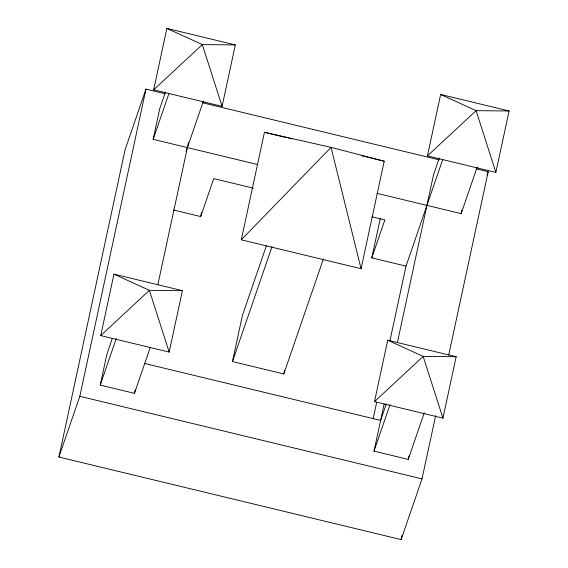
<?xml version="1.0" encoding="UTF-8"?>
<svg xmlns="http://www.w3.org/2000/svg" width="568" height="568" viewBox="0 0 568 568"><rect width="100%" height="100%" fill="white"/><g stroke="black" fill="none" stroke-linecap="round" stroke-linejoin="round"><path stroke-width="0.85" d="M435.635 415.712L422.031 478.874L401.122 539.6L58.902 457.027L125.059 149.845L145.969 89.126L164.933 93.699M58.902 457.027L79.811 396.301L145.969 89.126M100.721 335.581L113.955 274.145L182.399 290.66L169.165 352.096L100.721 335.581L149.398 290.347L182.399 290.66M153.644 89.836L166.878 28.4L235.322 44.915L222.088 106.351L153.644 89.836L202.329 44.602L235.322 44.915M150.208 347.58L134.453 393.333L100.231 385.076L106.848 354.354L112.287 338.549M257.176 164.429L153.154 139.33L159.771 108.609L165.501 91.973M134.453 393.333L135.184 389.918M157.876 284.575L188.484 142.469M173.311 209.961L200.689 216.571L201.612 212.304M241.286 239.81L264.439 132.294L331.045 147.368L384.216 161.198L361.063 268.714L241.286 239.81L331.045 147.368L361.063 268.714M323.348 259.079L283.794 373.957L232.461 361.567L242.387 315.496L266.349 245.901M283.794 373.957L284.532 370.542M442.685 159.636L406.021 266.115L371.799 257.858L380.255 218.602M374.497 401.64L387.724 340.204L456.168 356.718L442.941 418.154L374.497 401.64L423.174 356.406L456.168 356.718M427.42 155.895L440.654 94.458L509.098 110.973L495.864 172.409L427.42 155.895L476.098 110.661L509.098 110.973M373.155 418.708L376.705 402.236M389.96 340.679L406.021 266.115M424.268 412.808L408.229 459.391L374.007 451.134L384.167 403.94M397.43 342.383L433.547 174.667L439.277 158.032M408.229 459.391L408.96 455.976M376.953 193.326L461.152 213.646L461.89 210.231M401.122 539.6L402.052 535.276M448.677 355.142L488.189 171.699L476.119 168.788M153.154 139.33L168.909 93.578M100.231 385.076L116.27 338.493M185.949 151.748L203.422 101.005M200.689 216.571L213.76 178.615L253.314 188.157M232.461 361.567L272.015 246.697M371.799 257.858L384.87 219.901L371.969 216.791M386.346 403.777L380.624 420.412L144.513 363.442M374.007 451.134L390.046 404.551M461.152 213.646L477.191 167.063M487.046 175.022L488.189 171.699M202.861 102.851L439.057 159.842M264.439 132.294L286.847 137.704M288.565 138.116L292.016 138.954M361.809 155.795L364.4 156.413M366.119 156.832L384.216 161.198M79.811 396.301L422.031 478.874M440.654 94.458L476.098 110.661L495.864 172.409M166.878 28.4L202.329 44.602L222.088 106.351M387.724 340.204L423.174 356.406L442.941 418.154M113.955 274.145L149.398 290.347L169.165 352.096"/></g></svg>
